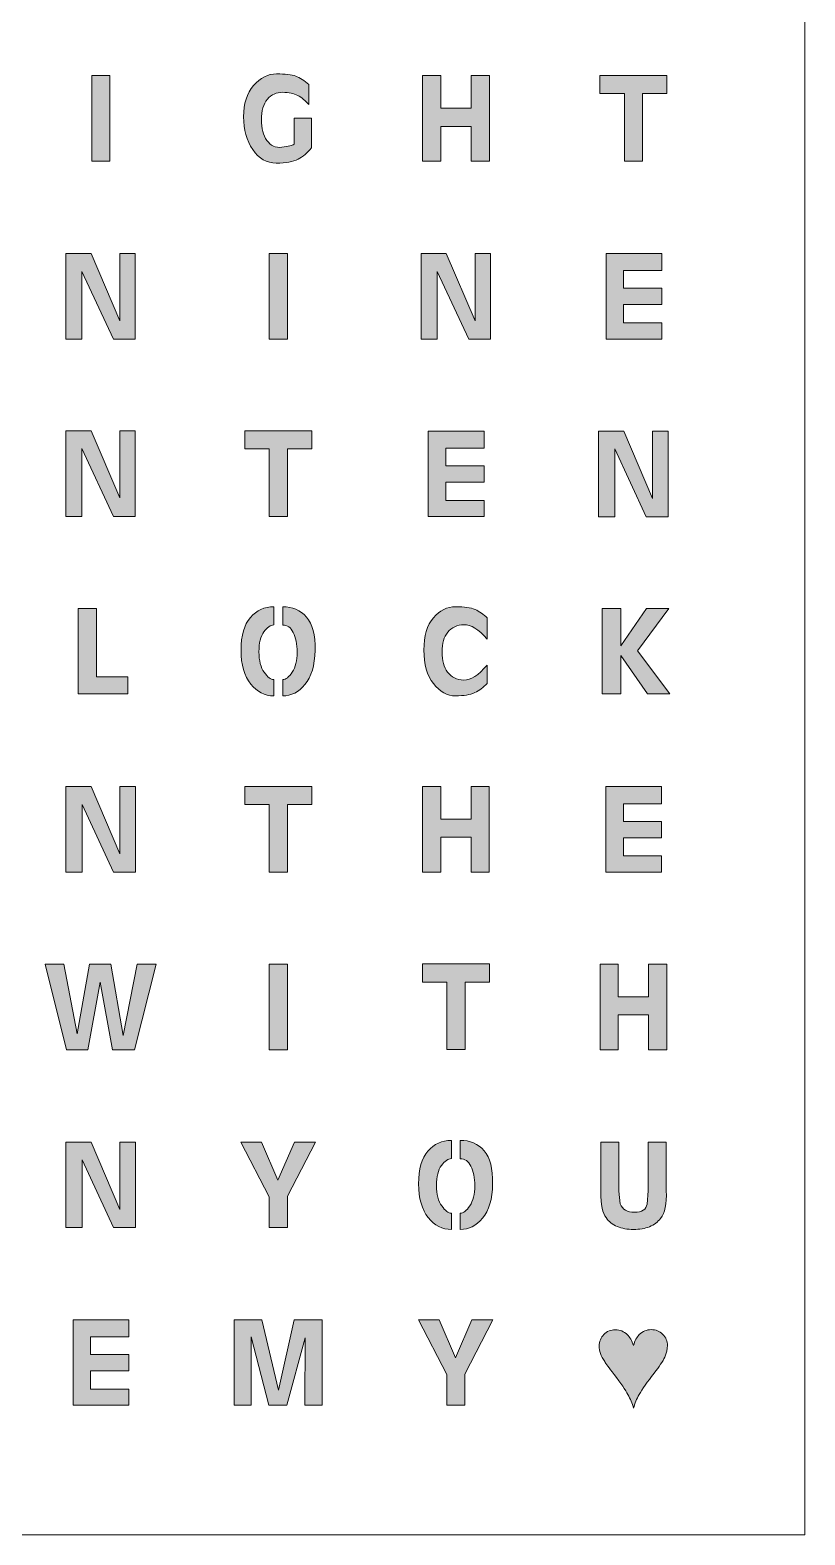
# Model space of a CAD drawing. Header units: inches. Extents: x -102 to 102, y -102 to 102.
# Drawn here: x 49.2 to 101.6, y -101.6 to 0 of the extents above; entities that cross this region are included whole.
import ezdxf

# ---------------------------------------------------------------- set-up
doc = ezdxf.new("R2010")
doc.units = ezdxf.units.IN
doc.header["$MEASUREMENT"] = 0
doc.layers.add('Top Copper', color=7, linetype='Continuous')

# ---------------------------------------------------------------- blocks, each defined once
blk = doc.blocks.new('block 62')
at = {"layer": 'Top Copper', "true_color": 0xffffff}
h = blk.add_hatch(color=7, dxfattribs=at)
h.dxf.hatch_style = 2
h.paths.add_polyline_path([(56.35, -32.83), (54.88, -32.83), (52.74, -28.26), (52.74, -32.83), (51.65, -32.83), (51.65, -27.05), (53.37, -27.05), (55.3, -31.59), (55.31, -27.05), (56.35, -27.05)])
at = {"layer": 'Top Copper', "lineweight": 0}
blk.add_lwpolyline([(56.35, -32.83), (54.88, -32.83), (52.74, -28.26), (52.74, -32.83), (51.65, -32.83), (51.65, -27.05), (53.37, -27.05), (55.3, -31.59), (55.31, -27.05), (56.35, -27.05), (56.35, -32.83)], dxfattribs=at)
blk = doc.blocks.new('block 63')
at = {"layer": 'Top Copper', "true_color": 0xffffff}
h = blk.add_hatch(color=7, dxfattribs=at)
h.dxf.hatch_style = 2
h.paths.add_polyline_path([(54.64, -3.07), (54.64, -8.85), (53.41, -8.85), (53.41, -3.07)])
at = {"layer": 'Top Copper', "lineweight": 0}
blk.add_lwpolyline([(54.64, -3.07), (54.64, -8.85), (53.41, -8.85), (53.41, -3.07), (54.64, -3.07)], dxfattribs=at)
blk = doc.blocks.new('block 66')
at = {"layer": 'Top Copper', "true_color": 0xffffff}
h = blk.add_hatch(color=7, dxfattribs=at)
h.dxf.hatch_style = 2
edge = h.paths.add_edge_path()
edge.add_spline(control_points=[(68.25, -7.96), (67.98, -8.29), (67.68, -8.54), (67.35, -8.72), (67.02, -8.89), (66.53, -8.98), (65.88, -8.98), (65.24, -8.98), (64.7, -8.67), (64.29, -8.07), (63.87, -7.46), (63.67, -6.72), (63.67, -5.85), (63.67, -4.97), (63.89, -4.27), (64.35, -3.74), (64.81, -3.22), (65.32, -2.96), (65.9, -2.96), (66.48, -2.96), (66.91, -3.01), (67.19, -3.11), (67.47, -3.22), (67.77, -3.41), (68.08, -3.68), (68.08, -3.68), (68.08, -5.03), (68.08, -5.03), (67.85, -4.76), (67.6, -4.56), (67.33, -4.41), (67.07, -4.27), (66.73, -4.2), (66.31, -4.2), (65.89, -4.2), (65.55, -4.35), (65.28, -4.67), (65.01, -4.99), (64.88, -5.45), (64.88, -6.04), (64.88, -6.64), (65, -7.11), (65.25, -7.45), (65.49, -7.8), (65.83, -7.95), (66.26, -7.91), (66.69, -7.86), (66.96, -7.8), (67.08, -7.7), (67.08, -7.7), (67.08, -5.94), (67.08, -5.94), (67.08, -5.94), (68.26, -5.94), (68.26, -5.94), (68.26, -5.94), (68.25, -7.96), (68.25, -7.96)], knot_values=[0, 0, 0, 0, 1, 1, 1, 2, 2, 2, 3, 3, 3, 4, 4, 4, 5, 5, 5, 6, 6, 6, 7, 7, 7, 8, 8, 8, 9, 9, 9, 10, 10, 10, 11, 11, 11, 12, 12, 12, 13, 13, 13, 14, 14, 14, 15, 15, 15, 16, 16, 16, 17, 17, 17, 18, 18, 18, 19, 19, 19, 19], degree=3, periodic=1)
at = {"layer": 'Top Copper', "lineweight": 0}
blk.add_open_spline([(68.25, -7.96), (67.98, -8.29), (67.68, -8.54), (67.35, -8.72), (67.02, -8.89), (66.53, -8.98), (65.88, -8.98), (65.24, -8.98), (64.7, -8.67), (64.29, -8.07), (63.87, -7.46), (63.67, -6.72), (63.67, -5.85), (63.67, -4.97), (63.89, -4.27), (64.35, -3.74), (64.81, -3.22), (65.32, -2.96), (65.9, -2.96), (66.48, -2.96), (66.91, -3.01), (67.19, -3.11), (67.47, -3.22), (67.77, -3.41), (68.08, -3.68), (68.08, -3.68), (68.08, -5.03), (68.08, -5.03), (67.85, -4.76), (67.6, -4.56), (67.33, -4.41), (67.07, -4.27), (66.73, -4.2), (66.31, -4.2), (65.89, -4.2), (65.55, -4.35), (65.28, -4.67), (65.01, -4.99), (64.88, -5.45), (64.88, -6.04), (64.88, -6.64), (65, -7.11), (65.25, -7.45), (65.49, -7.8), (65.83, -7.95), (66.26, -7.91), (66.69, -7.86), (66.96, -7.8), (67.08, -7.7), (67.08, -7.7), (67.08, -5.94), (67.08, -5.94), (67.08, -5.94), (68.26, -5.94), (68.26, -5.94), (68.26, -5.94), (68.25, -7.96), (68.25, -7.96)], degree=3, knots=[0, 0, 0, 0, 1, 1, 1, 2, 2, 2, 3, 3, 3, 4, 4, 4, 5, 5, 5, 6, 6, 6, 7, 7, 7, 8, 8, 8, 9, 9, 9, 10, 10, 10, 11, 11, 11, 12, 12, 12, 13, 13, 13, 14, 14, 14, 15, 15, 15, 16, 16, 16, 17, 17, 17, 18, 18, 18, 19, 19, 19, 19], dxfattribs=at)
blk = doc.blocks.new('block 67')
at = {"layer": 'Top Copper', "true_color": 0xffffff}
h = blk.add_hatch(color=7, dxfattribs=at)
h.dxf.hatch_style = 2
h.paths.add_polyline_path([(79.05, -5.28), (79.05, -3.07), (80.28, -3.07), (80.28, -8.85), (79.05, -8.85), (79.05, -6.5), (77, -6.5), (77, -8.85), (75.77, -8.85), (75.77, -3.07), (77, -3.07), (77, -5.28)])
at = {"layer": 'Top Copper', "lineweight": 0}
blk.add_lwpolyline([(79.05, -5.28), (79.05, -3.07), (80.28, -3.07), (80.28, -8.85), (79.05, -8.85), (79.05, -6.5), (77, -6.5), (77, -8.85), (75.77, -8.85), (75.77, -3.07), (77, -3.07), (77, -5.28), (79.05, -5.28)], dxfattribs=at)
blk = doc.blocks.new('block 68')
at = {"layer": 'Top Copper', "true_color": 0xffffff}
h = blk.add_hatch(color=7, dxfattribs=at)
h.dxf.hatch_style = 2
h.paths.add_polyline_path([(92.27, -3.07), (92.27, -4.28), (90.63, -4.28), (90.63, -8.85), (89.4, -8.85), (89.4, -4.28), (87.75, -4.28), (87.75, -3.07)])
at = {"layer": 'Top Copper', "lineweight": 0}
blk.add_lwpolyline([(92.27, -3.07), (92.27, -4.28), (90.63, -4.28), (90.63, -8.85), (89.4, -8.85), (89.4, -4.28), (87.75, -4.28), (87.75, -3.07), (92.27, -3.07)], dxfattribs=at)
blk = doc.blocks.new('block 69')
at = {"layer": 'Top Copper', "true_color": 0xffffff}
h = blk.add_hatch(color=7, dxfattribs=at)
h.dxf.hatch_style = 2
h.paths.add_polyline_path([(66.64, -15.08), (66.64, -20.86), (65.41, -20.86), (65.41, -15.08)])
at = {"layer": 'Top Copper', "lineweight": 0}
blk.add_lwpolyline([(66.64, -15.08), (66.64, -20.86), (65.41, -20.86), (65.41, -15.08), (66.64, -15.08)], dxfattribs=at)
blk = doc.blocks.new('block 70')
at = {"layer": 'Top Copper', "true_color": 0xffffff}
h = blk.add_hatch(color=7, dxfattribs=at)
h.dxf.hatch_style = 2
h.paths.add_polyline_path([(91.93, -15.08), (91.93, -16.24), (89.33, -16.24), (89.33, -17.43), (91.93, -17.43), (91.93, -18.53), (89.33, -18.53), (89.33, -19.76), (91.93, -19.76), (91.93, -20.86), (88.16, -20.86), (88.16, -15.08)])
at = {"layer": 'Top Copper', "lineweight": 0}
blk.add_lwpolyline([(91.93, -15.08), (91.93, -16.24), (89.33, -16.24), (89.33, -17.43), (91.93, -17.43), (91.93, -18.53), (89.33, -18.53), (89.33, -19.76), (91.93, -19.76), (91.93, -20.86), (88.16, -20.86), (88.16, -15.08), (91.93, -15.08)], dxfattribs=at)
blk = doc.blocks.new('block 75')
at = {"layer": 'Top Copper', "true_color": 0xffffff}
h = blk.add_hatch(color=7, dxfattribs=at)
h.dxf.hatch_style = 2
h.paths.add_polyline_path([(79.92, -27.07), (79.92, -28.23), (77.33, -28.23), (77.33, -29.42), (79.92, -29.42), (79.92, -30.52), (77.33, -30.52), (77.33, -31.75), (79.92, -31.75), (79.92, -32.85), (76.15, -32.85), (76.15, -27.07)])
at = {"layer": 'Top Copper', "lineweight": 0}
blk.add_lwpolyline([(79.92, -27.07), (79.92, -28.23), (77.33, -28.23), (77.33, -29.42), (79.92, -29.42), (79.92, -30.52), (77.33, -30.52), (77.33, -31.75), (79.92, -31.75), (79.92, -32.85), (76.15, -32.85), (76.15, -27.07), (79.92, -27.07)], dxfattribs=at)
blk = doc.blocks.new('block 76')
at = {"layer": 'Top Copper', "true_color": 0xffffff}
h = blk.add_hatch(color=7, dxfattribs=at)
h.dxf.hatch_style = 2
h.paths.add_polyline_path([(80.35, -20.86), (78.88, -20.86), (76.75, -16.29), (76.75, -20.86), (75.66, -20.86), (75.66, -15.08), (77.37, -15.08), (79.31, -19.62), (79.31, -15.08), (80.35, -15.08)])
at = {"layer": 'Top Copper', "lineweight": 0}
blk.add_lwpolyline([(80.35, -20.86), (78.88, -20.86), (76.75, -16.29), (76.75, -20.86), (75.66, -20.86), (75.66, -15.08), (77.37, -15.08), (79.31, -19.62), (79.31, -15.08), (80.35, -15.08), (80.35, -20.86)], dxfattribs=at)
blk = doc.blocks.new('block 85')
at = {"layer": 'Top Copper', "true_color": 0xffffff}
h = blk.add_hatch(color=7, dxfattribs=at)
h.dxf.hatch_style = 2
h.paths.add_polyline_path([(55.85, -43.67), (55.85, -44.82), (52.5, -44.82), (52.5, -39.05), (53.73, -39.05), (53.73, -43.67)])
at = {"layer": 'Top Copper', "lineweight": 0}
blk.add_lwpolyline([(55.85, -43.67), (55.85, -44.82), (52.5, -44.82), (52.5, -39.05), (53.73, -39.05), (53.73, -43.67), (55.85, -43.67)], dxfattribs=at)
blk = doc.blocks.new('block 88')
at = {"layer": 'Top Copper', "true_color": 0xffffff}
h = blk.add_hatch(color=7, dxfattribs=at)
h.dxf.hatch_style = 2
edge = h.paths.add_edge_path()
edge.add_spline(control_points=[(64.15, -44.15), (63.72, -43.61), (63.5, -42.85), (63.5, -41.86), (63.5, -40.87), (63.71, -40.14), (64.13, -39.66), (64.55, -39.17), (65.08, -38.93), (65.71, -38.93), (65.71, -38.93), (65.71, -40.16), (65.71, -40.16), (65.49, -40.17), (65.27, -40.32), (65.05, -40.63), (64.82, -40.93), (64.71, -41.38), (64.71, -41.98), (64.71, -42.58), (64.83, -43.04), (65.06, -43.36), (65.29, -43.68), (65.51, -43.85), (65.71, -43.85), (65.71, -43.85), (65.71, -44.95), (65.71, -44.95), (65.1, -44.95), (64.58, -44.69), (64.15, -44.15)], knot_values=[0, 0, 0, 0, 1, 1, 1, 2, 2, 2, 3, 3, 3, 4, 4, 4, 5, 5, 5, 6, 6, 6, 7, 7, 7, 8, 8, 8, 9, 9, 9, 10, 10, 10, 10], degree=3, periodic=1)
edge = h.paths.add_edge_path()
edge.add_spline(control_points=[(66.96, -43.35), (67.18, -43.01), (67.29, -42.57), (67.29, -42.01), (67.29, -41.46), (67.2, -41.01), (67.03, -40.67), (66.86, -40.34), (66.62, -40.17), (66.32, -40.18), (66.32, -40.18), (66.32, -38.93), (66.32, -38.93), (66.97, -38.93), (67.51, -39.17), (67.92, -39.63), (68.33, -40.1), (68.52, -40.84), (68.5, -41.87), (68.48, -42.9), (68.26, -43.67), (67.82, -44.18), (67.39, -44.7), (66.89, -44.95), (66.32, -44.95), (66.32, -44.95), (66.32, -43.85), (66.32, -43.85), (66.52, -43.85), (66.74, -43.68), (66.96, -43.35)], knot_values=[0, 0, 0, 0, 1, 1, 1, 2, 2, 2, 3, 3, 3, 4, 4, 4, 5, 5, 5, 6, 6, 6, 7, 7, 7, 8, 8, 8, 9, 9, 9, 10, 10, 10, 10], degree=3, periodic=1)
at = {"layer": 'Top Copper', "lineweight": 0}
for points in [[(64.15, -44.15), (63.72, -43.61), (63.5, -42.85), (63.5, -41.86), (63.5, -40.87), (63.71, -40.14), (64.13, -39.66), (64.55, -39.17), (65.08, -38.93), (65.71, -38.93), (65.71, -38.93), (65.71, -40.16), (65.71, -40.16), (65.49, -40.17), (65.27, -40.32), (65.05, -40.63), (64.82, -40.93), (64.71, -41.38), (64.71, -41.98), (64.71, -42.58), (64.83, -43.04), (65.06, -43.36), (65.29, -43.68), (65.51, -43.85), (65.71, -43.85), (65.71, -43.85), (65.71, -44.95), (65.71, -44.95), (65.1, -44.95), (64.58, -44.69), (64.15, -44.15)], [(66.96, -43.35), (67.18, -43.01), (67.29, -42.57), (67.29, -42.01), (67.29, -41.46), (67.2, -41.01), (67.03, -40.67), (66.86, -40.34), (66.62, -40.17), (66.32, -40.18), (66.32, -40.18), (66.32, -38.93), (66.32, -38.93), (66.97, -38.93), (67.51, -39.17), (67.92, -39.63), (68.33, -40.1), (68.52, -40.84), (68.5, -41.87), (68.48, -42.9), (68.26, -43.67), (67.82, -44.18), (67.39, -44.7), (66.89, -44.95), (66.32, -44.95), (66.32, -44.95), (66.32, -43.85), (66.32, -43.85), (66.52, -43.85), (66.74, -43.68), (66.96, -43.35)]]:
    blk.add_open_spline(points, degree=3, knots=[0, 0, 0, 0, 1, 1, 1, 2, 2, 2, 3, 3, 3, 4, 4, 4, 5, 5, 5, 6, 6, 6, 7, 7, 7, 8, 8, 8, 9, 9, 9, 10, 10, 10, 10], dxfattribs=at)
blk = doc.blocks.new('block 89')
at = {"layer": 'Top Copper', "true_color": 0xffffff}
h = blk.add_hatch(color=7, dxfattribs=at)
h.dxf.hatch_style = 2
edge = h.paths.add_edge_path()
edge.add_spline(control_points=[(80.13, -44.12), (79.88, -44.38), (79.6, -44.58), (79.29, -44.73), (78.98, -44.88), (78.55, -44.95), (77.99, -44.95), (77.43, -44.95), (76.94, -44.68), (76.5, -44.12), (76.07, -43.57), (75.86, -42.81), (75.86, -41.86), (75.86, -40.91), (76.07, -40.18), (76.5, -39.68), (76.92, -39.18), (77.43, -38.93), (78, -38.93), (78.58, -38.93), (79.02, -39), (79.31, -39.12), (79.61, -39.25), (79.88, -39.44), (80.13, -39.69), (80.13, -39.69), (80.13, -41.12), (80.13, -41.12), (79.55, -40.45), (79.03, -40.13), (78.56, -40.15), (78.09, -40.16), (77.73, -40.33), (77.47, -40.65), (77.21, -40.97), (77.08, -41.41), (77.08, -41.99), (77.08, -42.56), (77.2, -43.01), (77.46, -43.35), (77.71, -43.68), (78.07, -43.86), (78.55, -43.88), (79.02, -43.9), (79.54, -43.56), (80.13, -42.87), (80.13, -42.87), (80.13, -44.12), (80.13, -44.12)], knot_values=[0, 0, 0, 0, 1, 1, 1, 2, 2, 2, 3, 3, 3, 4, 4, 4, 5, 5, 5, 6, 6, 6, 7, 7, 7, 8, 8, 8, 9, 9, 9, 10, 10, 10, 11, 11, 11, 12, 12, 12, 13, 13, 13, 14, 14, 14, 15, 15, 15, 16, 16, 16, 16], degree=3, periodic=1)
at = {"layer": 'Top Copper', "lineweight": 0}
blk.add_open_spline([(80.13, -44.12), (79.88, -44.38), (79.6, -44.58), (79.29, -44.73), (78.98, -44.88), (78.55, -44.95), (77.99, -44.95), (77.43, -44.95), (76.94, -44.68), (76.5, -44.12), (76.07, -43.57), (75.86, -42.81), (75.86, -41.86), (75.86, -40.91), (76.07, -40.18), (76.5, -39.68), (76.92, -39.18), (77.43, -38.93), (78, -38.93), (78.58, -38.93), (79.02, -39), (79.31, -39.12), (79.61, -39.25), (79.88, -39.44), (80.13, -39.69), (80.13, -39.69), (80.13, -41.12), (80.13, -41.12), (79.55, -40.45), (79.03, -40.13), (78.56, -40.15), (78.09, -40.16), (77.73, -40.33), (77.47, -40.65), (77.21, -40.97), (77.08, -41.41), (77.08, -41.99), (77.08, -42.56), (77.2, -43.01), (77.46, -43.35), (77.71, -43.68), (78.07, -43.86), (78.55, -43.88), (79.02, -43.9), (79.54, -43.56), (80.13, -42.87), (80.13, -42.87), (80.13, -44.12), (80.13, -44.12)], degree=3, knots=[0, 0, 0, 0, 1, 1, 1, 2, 2, 2, 3, 3, 3, 4, 4, 4, 5, 5, 5, 6, 6, 6, 7, 7, 7, 8, 8, 8, 9, 9, 9, 10, 10, 10, 11, 11, 11, 12, 12, 12, 13, 13, 13, 14, 14, 14, 15, 15, 15, 16, 16, 16, 16], dxfattribs=at)
blk = doc.blocks.new('block 90')
at = {"layer": 'Top Copper', "true_color": 0xffffff}
h = blk.add_hatch(color=7, dxfattribs=at)
h.dxf.hatch_style = 2
h.paths.add_polyline_path([(87.9, -39.05), (89.16, -39.05), (89.16, -41.57), (90.9, -39.05), (92.41, -39.05), (90.29, -41.92), (92.48, -44.82), (90.96, -44.82), (89.16, -42.23), (89.16, -44.82), (87.9, -44.82)])
at = {"layer": 'Top Copper', "lineweight": 0}
blk.add_lwpolyline([(87.9, -39.05), (89.16, -39.05), (89.16, -41.57), (90.9, -39.05), (92.41, -39.05), (90.29, -41.92), (92.48, -44.82), (90.96, -44.82), (89.16, -42.23), (89.16, -44.82), (87.9, -44.82), (87.9, -39.05)], dxfattribs=at)
blk = doc.blocks.new('block 173')
at = {"layer": 'Top Copper', "true_color": 0xffffff}
h = blk.add_hatch(color=7, dxfattribs=at)
h.dxf.hatch_style = 2
h.paths.add_polyline_path([(56.36, -56.86), (54.89, -56.86), (52.76, -52.29), (52.76, -56.86), (51.67, -56.86), (51.67, -51.08), (53.38, -51.08), (55.31, -55.62), (55.32, -51.08), (56.36, -51.08)])
at = {"layer": 'Top Copper', "lineweight": 0}
blk.add_lwpolyline([(56.36, -56.86), (54.89, -56.86), (52.76, -52.29), (52.76, -56.86), (51.67, -56.86), (51.67, -51.08), (53.38, -51.08), (55.31, -55.62), (55.32, -51.08), (56.36, -51.08), (56.36, -56.86)], dxfattribs=at)
blk = doc.blocks.new('block 174')
at = {"layer": 'Top Copper', "true_color": 0xffffff}
h = blk.add_hatch(color=7, dxfattribs=at)
h.dxf.hatch_style = 2
h.paths.add_polyline_path([(68.28, -51.07), (68.28, -52.28), (66.64, -52.28), (66.64, -56.85), (65.41, -56.85), (65.41, -52.28), (63.76, -52.28), (63.76, -51.07)])
at = {"layer": 'Top Copper', "lineweight": 0}
blk.add_lwpolyline([(68.28, -51.07), (68.28, -52.28), (66.64, -52.28), (66.64, -56.85), (65.41, -56.85), (65.41, -52.28), (63.76, -52.28), (63.76, -51.07), (68.28, -51.07)], dxfattribs=at)
blk = doc.blocks.new('block 175')
at = {"layer": 'Top Copper', "true_color": 0xffffff}
h = blk.add_hatch(color=7, dxfattribs=at)
h.dxf.hatch_style = 2
h.paths.add_polyline_path([(79.04, -53.28), (79.04, -51.07), (80.27, -51.07), (80.27, -56.85), (79.04, -56.85), (79.04, -54.5), (76.99, -54.5), (76.99, -56.85), (75.76, -56.85), (75.76, -51.07), (76.99, -51.07), (76.99, -53.28)])
at = {"layer": 'Top Copper', "lineweight": 0}
blk.add_lwpolyline([(79.04, -53.28), (79.04, -51.07), (80.27, -51.07), (80.27, -56.85), (79.04, -56.85), (79.04, -54.5), (76.99, -54.5), (76.99, -56.85), (75.76, -56.85), (75.76, -51.07), (76.99, -51.07), (76.99, -53.28), (79.04, -53.28)], dxfattribs=at)
blk = doc.blocks.new('block 176')
at = {"layer": 'Top Copper', "true_color": 0xffffff}
h = blk.add_hatch(color=7, dxfattribs=at)
h.dxf.hatch_style = 2
h.paths.add_polyline_path([(91.92, -51.08), (91.92, -52.24), (89.33, -52.24), (89.33, -53.43), (91.92, -53.43), (91.92, -54.53), (89.33, -54.53), (89.33, -55.76), (91.92, -55.76), (91.92, -56.86), (88.15, -56.86), (88.15, -51.08)])
at = {"layer": 'Top Copper', "lineweight": 0}
blk.add_lwpolyline([(91.92, -51.08), (91.92, -52.24), (89.33, -52.24), (89.33, -53.43), (91.92, -53.43), (91.92, -54.53), (89.33, -54.53), (89.33, -55.76), (91.92, -55.76), (91.92, -56.86), (88.15, -56.86), (88.15, -51.08), (91.92, -51.08)], dxfattribs=at)
blk = doc.blocks.new('block 177')
at = {"layer": 'Top Copper', "true_color": 0xffffff}
h = blk.add_hatch(color=7, dxfattribs=at)
h.dxf.hatch_style = 2
h.paths.add_polyline_path([(91.93, -15.08), (91.93, -16.24), (89.33, -16.24), (89.33, -17.43), (91.93, -17.43), (91.93, -18.53), (89.33, -18.53), (89.33, -19.76), (91.93, -19.76), (91.93, -20.86), (88.16, -20.86), (88.16, -15.08)])
at = {"layer": 'Top Copper', "lineweight": 0}
blk.add_lwpolyline([(91.93, -15.08), (91.93, -16.24), (89.33, -16.24), (89.33, -17.43), (91.93, -17.43), (91.93, -18.53), (89.33, -18.53), (89.33, -19.76), (91.93, -19.76), (91.93, -20.86), (88.16, -20.86), (88.16, -15.08), (91.93, -15.08)], dxfattribs=at)
blk = doc.blocks.new('block 193')
at = {"layer": 'Top Copper', "true_color": 0xffffff}
h = blk.add_hatch(color=7, dxfattribs=at)
h.dxf.hatch_style = 2
h.paths.add_polyline_path([(56.36, -80.85), (54.89, -80.85), (52.76, -76.28), (52.76, -80.85), (51.67, -80.85), (51.67, -75.08), (53.38, -75.08), (55.31, -79.62), (55.32, -75.08), (56.36, -75.08)])
at = {"layer": 'Top Copper', "lineweight": 0}
blk.add_lwpolyline([(56.36, -80.85), (54.89, -80.85), (52.76, -76.28), (52.76, -80.85), (51.67, -80.85), (51.67, -75.08), (53.38, -75.08), (55.31, -79.62), (55.32, -75.08), (56.36, -75.08), (56.36, -80.85)], dxfattribs=at)
blk = doc.blocks.new('block 200')
at = {"layer": 'Top Copper', "true_color": 0xffffff}
h = blk.add_hatch(color=7, dxfattribs=at)
h.dxf.hatch_style = 2
h.paths.add_polyline_path([(92.35, -32.86), (90.88, -32.86), (88.75, -28.28), (88.75, -32.86), (87.66, -32.86), (87.66, -27.08), (89.37, -27.08), (91.3, -31.62), (91.31, -27.08), (92.35, -27.08)])
at = {"layer": 'Top Copper', "lineweight": 0}
blk.add_lwpolyline([(92.35, -32.86), (90.88, -32.86), (88.75, -28.28), (88.75, -32.86), (87.66, -32.86), (87.66, -27.08), (89.37, -27.08), (91.3, -31.62), (91.31, -27.08), (92.35, -27.08), (92.35, -32.86)], dxfattribs=at)
blk = doc.blocks.new('block 221')
at = {"layer": 'Top Copper', "true_color": 0xffffff}
h = blk.add_hatch(color=7, dxfattribs=at)
h.dxf.hatch_style = 2
h.paths.add_polyline_path([(56.29, -68.85), (54.81, -68.85), (53.98, -64.27), (53.15, -68.85), (51.7, -68.85), (50.26, -63.07), (51.52, -63.07), (52.43, -67.77), (53.27, -63.07), (54.71, -63.07), (55.54, -67.89), (56.48, -63.07), (57.76, -63.07)])
at = {"layer": 'Top Copper', "lineweight": 0}
blk.add_lwpolyline([(56.29, -68.85), (54.81, -68.85), (53.98, -64.27), (53.15, -68.85), (51.7, -68.85), (50.26, -63.07), (51.52, -63.07), (52.43, -67.77), (53.27, -63.07), (54.71, -63.07), (55.54, -67.89), (56.48, -63.07), (57.76, -63.07), (56.29, -68.85)], dxfattribs=at)
blk = doc.blocks.new('block 222')
at = {"layer": 'Top Copper', "true_color": 0xffffff}
h = blk.add_hatch(color=7, dxfattribs=at)
h.dxf.hatch_style = 2
h.paths.add_polyline_path([(66.64, -63.07), (66.64, -68.85), (65.41, -68.85), (65.41, -63.07)])
at = {"layer": 'Top Copper', "lineweight": 0}
blk.add_lwpolyline([(66.64, -63.07), (66.64, -68.85), (65.41, -68.85), (65.41, -63.07), (66.64, -63.07)], dxfattribs=at)
blk = doc.blocks.new('block 223')
at = {"layer": 'Top Copper', "true_color": 0xffffff}
h = blk.add_hatch(color=7, dxfattribs=at)
h.dxf.hatch_style = 2
h.paths.add_polyline_path([(80.28, -63.05), (80.28, -64.27), (78.64, -64.27), (78.64, -68.83), (77.41, -68.83), (77.41, -64.27), (75.75, -64.27), (75.75, -63.05)])
at = {"layer": 'Top Copper', "lineweight": 0}
blk.add_lwpolyline([(80.28, -63.05), (80.28, -64.27), (78.64, -64.27), (78.64, -68.83), (77.41, -68.83), (77.41, -64.27), (75.75, -64.27), (75.75, -63.05), (80.28, -63.05)], dxfattribs=at)
blk = doc.blocks.new('block 224')
at = {"layer": 'Top Copper', "true_color": 0xffffff}
h = blk.add_hatch(color=7, dxfattribs=at)
h.dxf.hatch_style = 2
h.paths.add_polyline_path([(91.04, -65.27), (91.04, -63.06), (92.27, -63.06), (92.27, -68.84), (91.04, -68.84), (91.04, -66.49), (88.99, -66.49), (88.99, -68.84), (87.76, -68.84), (87.76, -63.06), (88.99, -63.06), (88.99, -65.27)])
at = {"layer": 'Top Copper', "lineweight": 0}
blk.add_lwpolyline([(91.04, -65.27), (91.04, -63.06), (92.27, -63.06), (92.27, -68.84), (91.04, -68.84), (91.04, -66.49), (88.99, -66.49), (88.99, -68.84), (87.76, -68.84), (87.76, -63.06), (88.99, -63.06), (88.99, -65.27), (91.04, -65.27)], dxfattribs=at)
blk = doc.blocks.new('block 232')
at = {"layer": 'Top Copper', "true_color": 0xffffff}
h = blk.add_hatch(color=7, dxfattribs=at)
h.dxf.hatch_style = 2
h.paths.add_polyline_path([(55.92, -87.07), (55.92, -88.23), (53.33, -88.23), (53.33, -89.42), (55.92, -89.42), (55.92, -90.52), (53.33, -90.52), (53.33, -91.75), (55.92, -91.75), (55.92, -92.85), (52.15, -92.85), (52.15, -87.07)])
at = {"layer": 'Top Copper', "lineweight": 0}
blk.add_lwpolyline([(55.92, -87.07), (55.92, -88.23), (53.33, -88.23), (53.33, -89.42), (55.92, -89.42), (55.92, -90.52), (53.33, -90.52), (53.33, -91.75), (55.92, -91.75), (55.92, -92.85), (52.15, -92.85), (52.15, -87.07), (55.92, -87.07)], dxfattribs=at)
blk = doc.blocks.new('block 233')
at = {"layer": 'Top Copper', "true_color": 0xffffff}
h = blk.add_hatch(color=7, dxfattribs=at)
h.dxf.hatch_style = 2
h.paths.add_polyline_path([(68.98, -92.85), (67.82, -92.85), (67.83, -88.29), (66.6, -92.85), (65.38, -92.85), (64.19, -88.23), (64.19, -92.85), (63.04, -92.85), (63.04, -87.07), (64.91, -87.07), (66.02, -91.82), (67.09, -87.07), (68.98, -87.07)])
at = {"layer": 'Top Copper', "lineweight": 0}
blk.add_lwpolyline([(68.98, -92.85), (67.82, -92.85), (67.83, -88.29), (66.6, -92.85), (65.38, -92.85), (64.19, -88.23), (64.19, -92.85), (63.04, -92.85), (63.04, -87.07), (64.91, -87.07), (66.02, -91.82), (67.09, -87.07), (68.98, -87.07), (68.98, -92.85)], dxfattribs=at)
blk = doc.blocks.new('block 234')
at = {"layer": 'Top Copper', "true_color": 0xffffff}
h = blk.add_hatch(color=7, dxfattribs=at)
h.dxf.hatch_style = 2
h.paths.add_polyline_path([(78.63, -90.74), (78.63, -92.85), (77.4, -92.85), (77.4, -90.76), (75.49, -87.07), (76.88, -87.07), (77.98, -89.65), (79.09, -87.07), (80.51, -87.07)])
at = {"layer": 'Top Copper', "lineweight": 0}
blk.add_lwpolyline([(78.63, -90.74), (78.63, -92.85), (77.4, -92.85), (77.4, -90.76), (75.49, -87.07), (76.88, -87.07), (77.98, -89.65), (79.09, -87.07), (80.51, -87.07), (78.63, -90.74)], dxfattribs=at)
blk = doc.blocks.new('block 235')
at = {"layer": 'Top Copper', "true_color": 0xffffff}
h = blk.add_hatch(color=7, dxfattribs=at)
h.dxf.hatch_style = 2
h.paths.add_polyline_path([(68.28, -27.05), (68.28, -28.27), (66.64, -28.27), (66.64, -32.83), (65.41, -32.83), (65.41, -28.27), (63.76, -28.27), (63.76, -27.05)])
at = {"layer": 'Top Copper', "lineweight": 0}
blk.add_lwpolyline([(68.28, -27.05), (68.28, -28.27), (66.64, -28.27), (66.64, -32.83), (65.41, -32.83), (65.41, -28.27), (63.76, -28.27), (63.76, -27.05), (68.28, -27.05)], dxfattribs=at)
blk = doc.blocks.new('block 236')
at = {"layer": 'Top Copper', "true_color": 0xffffff}
h = blk.add_hatch(color=7, dxfattribs=at)
h.dxf.hatch_style = 2
h.paths.add_polyline_path([(56.35, -20.86), (54.88, -20.86), (52.74, -16.29), (52.74, -20.86), (51.65, -20.86), (51.65, -15.08), (53.37, -15.08), (55.3, -19.62), (55.31, -15.08), (56.35, -15.08)])
at = {"layer": 'Top Copper', "lineweight": 0}
blk.add_lwpolyline([(56.35, -20.86), (54.88, -20.86), (52.74, -16.29), (52.74, -20.86), (51.65, -20.86), (51.65, -15.08), (53.37, -15.08), (55.3, -19.62), (55.31, -15.08), (56.35, -15.08), (56.35, -20.86)], dxfattribs=at)
blk = doc.blocks.new('block 240')
at = {"layer": 'Top Copper', "true_color": 0xffffff}
h = blk.add_hatch(color=7, dxfattribs=at)
h.dxf.hatch_style = 2
h.paths.add_polyline_path([(66.63, -78.74), (66.63, -80.85), (65.4, -80.85), (65.4, -78.77), (63.49, -75.08), (64.89, -75.08), (65.98, -77.66), (67.1, -75.08), (68.52, -75.08)])
at = {"layer": 'Top Copper', "lineweight": 0}
blk.add_lwpolyline([(66.63, -78.74), (66.63, -80.85), (65.4, -80.85), (65.4, -78.77), (63.49, -75.08), (64.89, -75.08), (65.98, -77.66), (67.1, -75.08), (68.52, -75.08), (66.63, -78.74)], dxfattribs=at)
blk = doc.blocks.new('block 241')
at = {"layer": 'Top Copper', "true_color": 0xffffff}
h = blk.add_hatch(color=7, dxfattribs=at)
h.dxf.hatch_style = 2
edge = h.paths.add_edge_path()
edge.add_spline(control_points=[(76.15, -80.18), (75.71, -79.64), (75.5, -78.88), (75.5, -77.89), (75.5, -76.9), (75.71, -76.17), (76.13, -75.69), (76.55, -75.2), (77.08, -74.96), (77.71, -74.96), (77.71, -74.96), (77.71, -76.19), (77.71, -76.19), (77.49, -76.2), (77.27, -76.35), (77.04, -76.66), (76.82, -76.96), (76.71, -77.41), (76.71, -78.01), (76.71, -78.61), (76.83, -79.07), (77.06, -79.39), (77.29, -79.71), (77.51, -79.88), (77.71, -79.88), (77.71, -79.88), (77.71, -80.98), (77.71, -80.98), (77.1, -80.98), (76.58, -80.72), (76.15, -80.18)], knot_values=[0, 0, 0, 0, 1, 1, 1, 2, 2, 2, 3, 3, 3, 4, 4, 4, 5, 5, 5, 6, 6, 6, 7, 7, 7, 8, 8, 8, 9, 9, 9, 10, 10, 10, 10], degree=3, periodic=1)
edge = h.paths.add_edge_path()
edge.add_spline(control_points=[(78.96, -79.38), (79.18, -79.04), (79.29, -78.6), (79.29, -78.04), (79.29, -77.49), (79.2, -77.04), (79.03, -76.7), (78.86, -76.37), (78.62, -76.2), (78.31, -76.21), (78.31, -76.21), (78.31, -74.96), (78.31, -74.96), (78.97, -74.96), (79.51, -75.2), (79.92, -75.66), (80.33, -76.13), (80.52, -76.87), (80.5, -77.9), (80.48, -78.93), (80.25, -79.7), (79.82, -80.21), (79.39, -80.73), (78.89, -80.98), (78.31, -80.98), (78.31, -80.98), (78.31, -79.88), (78.31, -79.88), (78.52, -79.88), (78.74, -79.71), (78.96, -79.38)], knot_values=[0, 0, 0, 0, 1, 1, 1, 2, 2, 2, 3, 3, 3, 4, 4, 4, 5, 5, 5, 6, 6, 6, 7, 7, 7, 8, 8, 8, 9, 9, 9, 10, 10, 10, 10], degree=3, periodic=1)
at = {"layer": 'Top Copper', "lineweight": 0}
for points in [[(76.15, -80.18), (75.71, -79.64), (75.5, -78.88), (75.5, -77.89), (75.5, -76.9), (75.71, -76.17), (76.13, -75.69), (76.55, -75.2), (77.08, -74.96), (77.71, -74.96), (77.71, -74.96), (77.71, -76.19), (77.71, -76.19), (77.49, -76.2), (77.27, -76.35), (77.04, -76.66), (76.82, -76.96), (76.71, -77.41), (76.71, -78.01), (76.71, -78.61), (76.83, -79.07), (77.06, -79.39), (77.29, -79.71), (77.51, -79.88), (77.71, -79.88), (77.71, -79.88), (77.71, -80.98), (77.71, -80.98), (77.1, -80.98), (76.58, -80.72), (76.15, -80.18)], [(78.96, -79.38), (79.18, -79.04), (79.29, -78.6), (79.29, -78.04), (79.29, -77.49), (79.2, -77.04), (79.03, -76.7), (78.86, -76.37), (78.62, -76.2), (78.31, -76.21), (78.31, -76.21), (78.31, -74.96), (78.31, -74.96), (78.97, -74.96), (79.51, -75.2), (79.92, -75.66), (80.33, -76.13), (80.52, -76.87), (80.5, -77.9), (80.48, -78.93), (80.25, -79.7), (79.82, -80.21), (79.39, -80.73), (78.89, -80.98), (78.31, -80.98), (78.31, -80.98), (78.31, -79.88), (78.31, -79.88), (78.52, -79.88), (78.74, -79.71), (78.96, -79.38)]]:
    blk.add_open_spline(points, degree=3, knots=[0, 0, 0, 0, 1, 1, 1, 2, 2, 2, 3, 3, 3, 4, 4, 4, 5, 5, 5, 6, 6, 6, 7, 7, 7, 8, 8, 8, 9, 9, 9, 10, 10, 10, 10], dxfattribs=at)
blk = doc.blocks.new('block 242')
at = {"layer": 'Top Copper', "true_color": 0xffffff}
h = blk.add_hatch(color=7, dxfattribs=at)
h.dxf.hatch_style = 2
edge = h.paths.add_edge_path()
edge.add_spline(control_points=[(89.03, -75.08), (89.03, -75.08), (89.03, -78.39), (89.03, -78.39), (89.03, -78.39), (89.12, -79.25), (89.12, -79.25), (89.27, -79.63), (89.59, -79.82), (90.09, -79.82), (90.59, -79.82), (90.87, -79.63), (90.94, -79.26), (90.94, -79.26), (91, -78.37), (91, -78.37), (91, -78.37), (91, -75.08), (91, -75.08), (91, -75.08), (92.23, -75.08), (92.23, -75.08), (92.23, -75.08), (92.23, -78.36), (92.23, -78.36), (92.27, -79.24), (92.14, -79.87), (91.84, -80.23), (91.66, -80.47), (91.42, -80.66), (91.1, -80.79), (90.79, -80.92), (90.42, -80.98), (90.02, -80.98), (89.61, -80.98), (89.24, -80.91), (88.92, -80.78), (88.59, -80.64), (88.34, -80.44), (88.16, -80.18), (87.92, -79.89), (87.8, -79.31), (87.8, -78.45), (87.8, -78.45), (87.8, -75.08), (87.8, -75.08), (87.8, -75.08), (89.03, -75.08), (89.03, -75.08)], knot_values=[0, 0, 0, 0, 1, 1, 1, 2, 2, 2, 3, 3, 3, 4, 4, 4, 5, 5, 5, 6, 6, 6, 7, 7, 7, 8, 8, 8, 9, 9, 9, 10, 10, 10, 11, 11, 11, 12, 12, 12, 13, 13, 13, 14, 14, 14, 15, 15, 15, 16, 16, 16, 16], degree=3, periodic=1)
at = {"layer": 'Top Copper', "lineweight": 0}
blk.add_open_spline([(89.03, -75.08), (89.03, -75.08), (89.03, -78.39), (89.03, -78.39), (89.03, -78.39), (89.12, -79.25), (89.12, -79.25), (89.27, -79.63), (89.59, -79.82), (90.09, -79.82), (90.59, -79.82), (90.87, -79.63), (90.94, -79.26), (90.94, -79.26), (91, -78.37), (91, -78.37), (91, -78.37), (91, -75.08), (91, -75.08), (91, -75.08), (92.23, -75.08), (92.23, -75.08), (92.23, -75.08), (92.23, -78.36), (92.23, -78.36), (92.27, -79.24), (92.14, -79.87), (91.84, -80.23), (91.66, -80.47), (91.42, -80.66), (91.1, -80.79), (90.79, -80.92), (90.42, -80.98), (90.02, -80.98), (89.61, -80.98), (89.24, -80.91), (88.92, -80.78), (88.59, -80.64), (88.34, -80.44), (88.16, -80.18), (87.92, -79.89), (87.8, -79.31), (87.8, -78.45), (87.8, -78.45), (87.8, -75.08), (87.8, -75.08), (87.8, -75.08), (89.03, -75.08), (89.03, -75.08)], degree=3, knots=[0, 0, 0, 0, 1, 1, 1, 2, 2, 2, 3, 3, 3, 4, 4, 4, 5, 5, 5, 6, 6, 6, 7, 7, 7, 8, 8, 8, 9, 9, 9, 10, 10, 10, 11, 11, 11, 12, 12, 12, 13, 13, 13, 14, 14, 14, 15, 15, 15, 16, 16, 16, 16], dxfattribs=at)
blk = doc.blocks.new('block 245')
at = {"layer": 'Top Copper', "true_color": 0xffffff}
h = blk.add_hatch(color=7, dxfattribs=at)
h.dxf.hatch_style = 2
edge = h.paths.add_edge_path()
edge.add_spline(control_points=[(90.02, -93.05), (89.93, -92.72), (89.8, -92.41), (89.64, -92.12), (89.48, -91.83), (89.17, -91.37), (88.7, -90.76), (88.36, -90.31), (88.15, -90.02), (88.07, -89.9), (87.94, -89.7), (87.85, -89.52), (87.79, -89.35), (87.73, -89.19), (87.7, -89.02), (87.7, -88.85), (87.7, -88.54), (87.81, -88.28), (88.01, -88.07), (88.22, -87.85), (88.48, -87.75), (88.79, -87.75), (89.1, -87.75), (89.37, -87.86), (89.6, -88.08), (89.77, -88.24), (89.91, -88.49), (90.02, -88.81), (90.11, -88.49), (90.24, -88.25), (90.41, -88.08), (90.64, -87.86), (90.91, -87.74), (91.22, -87.74), (91.53, -87.74), (91.78, -87.85), (92, -88.06), (92.21, -88.27), (92.31, -88.52), (92.31, -88.81), (92.31, -89.06), (92.25, -89.33), (92.13, -89.6), (92, -89.88), (91.76, -90.24), (91.41, -90.68), (90.95, -91.27), (90.61, -91.75), (90.4, -92.12), (90.23, -92.42), (90.1, -92.73), (90.02, -93.05)], knot_values=[0, 0, 0, 0, 1, 1, 1, 2, 2, 2, 3, 3, 3, 4, 4, 4, 5, 5, 5, 6, 6, 6, 7, 7, 7, 8, 8, 8, 9, 9, 9, 10, 10, 10, 11, 11, 11, 12, 12, 12, 13, 13, 13, 14, 14, 14, 15, 15, 15, 16, 16, 16, 17, 17, 17, 17], degree=3, periodic=1)
at = {"layer": 'Top Copper', "lineweight": 0}
blk.add_open_spline([(90.02, -93.05), (89.93, -92.72), (89.8, -92.41), (89.64, -92.12), (89.48, -91.83), (89.17, -91.37), (88.7, -90.76), (88.36, -90.31), (88.15, -90.02), (88.07, -89.9), (87.94, -89.7), (87.85, -89.52), (87.79, -89.35), (87.73, -89.19), (87.7, -89.02), (87.7, -88.85), (87.7, -88.54), (87.81, -88.28), (88.01, -88.07), (88.22, -87.85), (88.48, -87.75), (88.79, -87.75), (89.1, -87.75), (89.37, -87.86), (89.6, -88.08), (89.77, -88.24), (89.91, -88.49), (90.02, -88.81), (90.11, -88.49), (90.24, -88.25), (90.41, -88.08), (90.64, -87.86), (90.91, -87.74), (91.22, -87.74), (91.53, -87.74), (91.78, -87.85), (92, -88.06), (92.21, -88.27), (92.31, -88.52), (92.31, -88.81), (92.31, -89.06), (92.25, -89.33), (92.13, -89.6), (92, -89.88), (91.76, -90.24), (91.41, -90.68), (90.95, -91.27), (90.61, -91.75), (90.4, -92.12), (90.23, -92.42), (90.1, -92.73), (90.02, -93.05)], degree=3, knots=[0, 0, 0, 0, 1, 1, 1, 2, 2, 2, 3, 3, 3, 4, 4, 4, 5, 5, 5, 6, 6, 6, 7, 7, 7, 8, 8, 8, 9, 9, 9, 10, 10, 10, 11, 11, 11, 12, 12, 12, 13, 13, 13, 14, 14, 14, 15, 15, 15, 16, 16, 16, 17, 17, 17, 17], dxfattribs=at)

msp = doc.modelspace()

# ---------------------------------------------------------------- linework, layer by layer
at = {"layer": 'Top Copper', "lineweight": 0}
for points in [[(101.6, 101.6), (101.6, -101.6)], [(101.6, -101.6), (-101.6, -101.6)]]:
    msp.add_lwpolyline(points, dxfattribs=at)

# ---------------------------------------------------------------- block references
at = {"layer": 'Top Copper'}
for name in ['block 66', 'block 63', 'block 67', 'block 68', 'block 236', 'block 69', 'block 76', 'block 70', 'block 177', 'block 62', 'block 235', 'block 75', 'block 200', 'block 85', 'block 88', 'block 89', 'block 90', 'block 173', 'block 174', 'block 175', 'block 176', 'block 221', 'block 222', 'block 223', 'block 224', 'block 193', 'block 240', 'block 241', 'block 242', 'block 232', 'block 233', 'block 234', 'block 245']:
    msp.add_blockref(name, (0, 0), dxfattribs=at)

doc.saveas('drawing.dxf')
